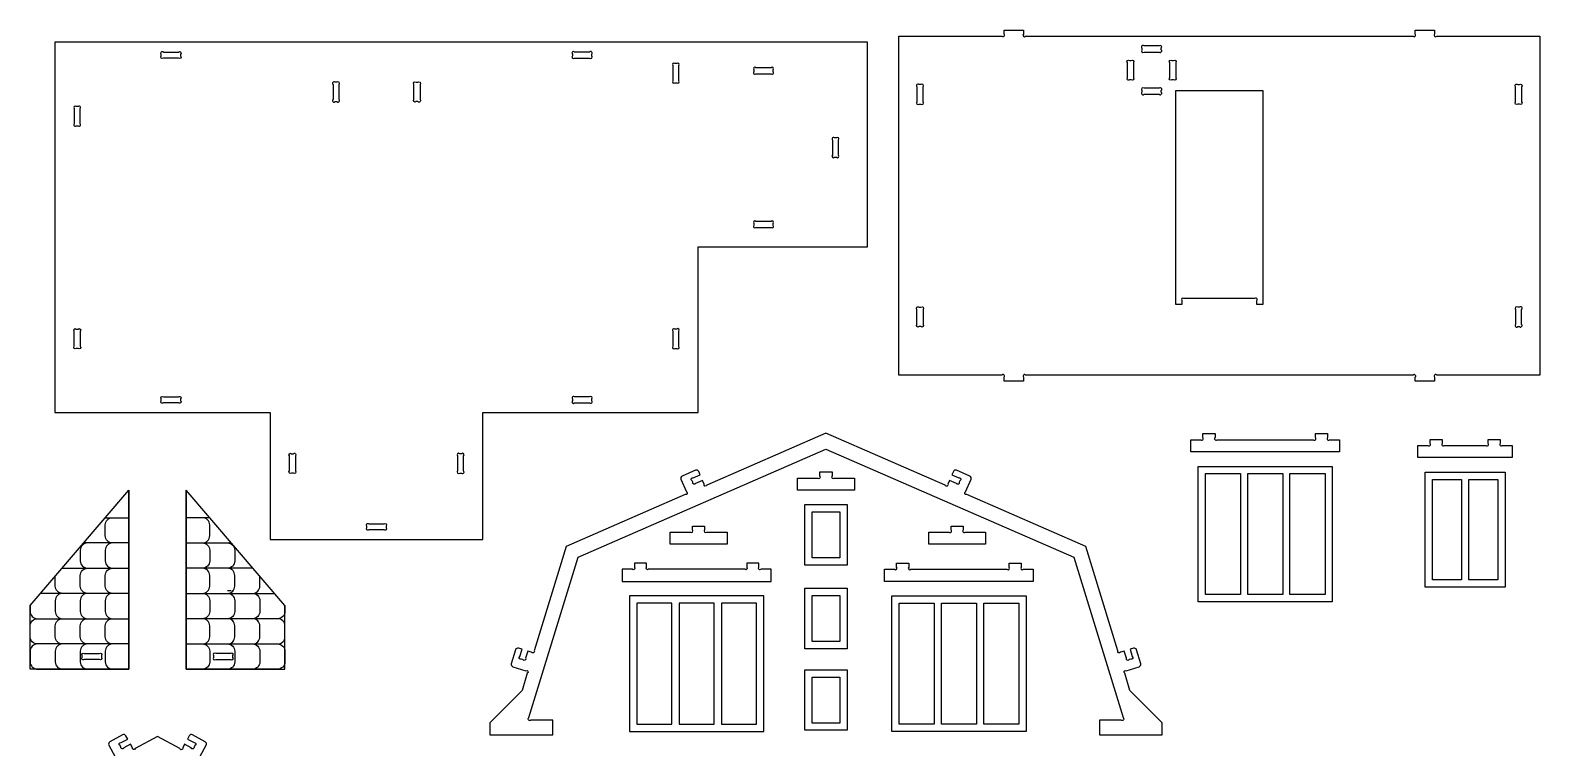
# Model space of a CAD drawing. Extents: x 73.4 to 121.7, y 2004.6 to 2045.3.
# Drawn here: x 73.41 to 104.59, y 2030.52 to 2045.34 of the extents above; entities that cross this region are included whole.
import ezdxf

# ---------------------------------------------------------------- set-up
doc = ezdxf.new("R2010")
doc.units = 0
doc.layers.add('LAYER1', color=18, linetype='CONTINUOUS')

msp = doc.modelspace()

# ---------------------------------------------------------------- linework, layer by layer
at = {"layer": 'LAYER1'}
for points in [[(91.351, 2045.21), (93.481, 2045.21, 1), (93.525, 2045.254), (93.525, 2045.335), (93.925, 2045.335), (93.925, 2045.254, 1), (93.969, 2045.21), (101.975, 2045.21, 1), (102.02, 2045.254), (102.02, 2045.335), (102.419, 2045.335), (102.419, 2045.254, 1), (102.464, 2045.21), (104.593, 2045.21), (104.593, 2038.215), (102.464, 2038.215, 1), (102.419, 2038.17), (102.419, 2038.09), (102.02, 2038.09), (102.02, 2038.17, 1), (101.975, 2038.215), (93.969, 2038.215, 1), (93.925, 2038.17), (93.925, 2038.09), (93.525, 2038.09), (93.525, 2038.17, 1), (93.481, 2038.215), (91.351, 2038.215)], [(96.373, 2044.966), (96.373, 2044.93, 1), (96.417, 2044.885), (96.729, 2044.885, 1), (96.773, 2044.93), (96.773, 2044.966, 1), (96.729, 2045.01), (96.417, 2045.01, 1)], [(76.157, 2044.885), (76.468, 2044.885, -1), (76.513, 2044.841), (76.513, 2044.804, -1), (76.468, 2044.76), (76.157, 2044.76, -1), (76.113, 2044.804), (76.113, 2044.841, -1)], [(84.607, 2044.841), (84.607, 2044.804, 1), (84.652, 2044.76), (84.963, 2044.76, 1), (85.007, 2044.804), (85.007, 2044.841, 1), (84.963, 2044.885), (84.652, 2044.885, 1)], [(96.198, 2044.666), (96.198, 2044.355, -1), (96.154, 2044.311), (96.118, 2044.311, -1), (96.073, 2044.355), (96.073, 2044.666, -1), (96.118, 2044.71), (96.154, 2044.71, -1)], [(97.073, 2044.666), (97.073, 2044.355, -1), (97.028, 2044.311), (96.992, 2044.311, -1), (96.948, 2044.355), (96.948, 2044.666, -1), (96.992, 2044.71), (97.028, 2044.71, -1)], [(86.681, 2044.603), (86.681, 2044.292, 1), (86.725, 2044.248), (86.762, 2044.248, 1), (86.806, 2044.292), (86.806, 2044.603, 1), (86.762, 2044.647), (86.725, 2044.647, 1)], [(88.355, 2044.516), (88.355, 2044.479, 1), (88.399, 2044.435), (88.71, 2044.435, 1), (88.755, 2044.479), (88.755, 2044.516, 1), (88.71, 2044.56), (88.399, 2044.56, 1)], [(79.661, 2044.216), (79.661, 2043.905, 1), (79.705, 2043.86), (79.741, 2043.86, 1), (79.785, 2043.905), (79.785, 2044.216, 1), (79.741, 2044.26), (79.705, 2044.26, 1)], [(81.459, 2044.216), (81.459, 2043.905, -1), (81.415, 2043.86), (81.379, 2043.86, -1), (81.334, 2043.905), (81.334, 2044.216, -1), (81.379, 2044.26), (81.415, 2044.26, -1)], [(91.726, 2044.167), (91.726, 2043.855, 1), (91.77, 2043.811), (91.807, 2043.811, 1), (91.851, 2043.855), (91.851, 2044.167, 1), (91.807, 2044.211), (91.77, 2044.211, 1)], [(96.373, 2044.092), (96.373, 2044.055, 1), (96.417, 2044.011), (96.729, 2044.011, 1), (96.773, 2044.055), (96.773, 2044.092, 1), (96.729, 2044.136), (96.417, 2044.136, 1)], [(98.747, 2039.67), (98.747, 2039.751, 1), (98.702, 2039.795), (97.242, 2039.795, 1), (97.198, 2039.751), (97.198, 2039.67), (97.073, 2039.67), (97.073, 2044.092), (98.872, 2044.092), (98.872, 2039.67)], [(104.218, 2044.167), (104.218, 2043.855, -1), (104.174, 2043.811), (104.137, 2043.811, -1), (104.093, 2043.855), (104.093, 2044.167, -1), (104.137, 2044.211), (104.174, 2044.211, -1)], [(74.314, 2043.716), (74.314, 2043.405, 1), (74.358, 2043.361), (74.395, 2043.361, 1), (74.439, 2043.405), (74.439, 2043.716, 1), (74.395, 2043.761), (74.358, 2043.761, 1)], [(89.979, 2043.067), (89.979, 2042.755, 1), (90.023, 2042.711), (90.06, 2042.711, 1), (90.104, 2042.755), (90.104, 2043.067, 1), (90.06, 2043.111), (90.023, 2043.111, 1)], [(88.355, 2041.343), (88.355, 2041.306, 1), (88.399, 2041.262), (88.71, 2041.262, 1), (88.755, 2041.306), (88.755, 2041.343, 1), (88.71, 2041.387), (88.399, 2041.387, 1)], [(91.77, 2039.614), (91.807, 2039.614, -1), (91.851, 2039.569), (91.851, 2039.258, -1), (91.807, 2039.214), (91.77, 2039.214, -1), (91.726, 2039.258), (91.726, 2039.569, -1)], [(104.093, 2039.569), (104.093, 2039.258, 1), (104.137, 2039.214), (104.174, 2039.214, 1), (104.218, 2039.258), (104.218, 2039.569, 1), (104.174, 2039.614), (104.137, 2039.614, 1)], [(74.358, 2039.163), (74.395, 2039.163, -1), (74.439, 2039.119), (74.439, 2038.808, -1), (74.395, 2038.764), (74.358, 2038.764, -1), (74.314, 2038.808), (74.314, 2039.119, -1)], [(86.681, 2039.119), (86.681, 2038.808, 1), (86.725, 2038.764), (86.762, 2038.764, 1), (86.806, 2038.808), (86.806, 2039.119, 1), (86.762, 2039.163), (86.725, 2039.163, 1)], [(76.157, 2037.764), (76.468, 2037.764, -1), (76.513, 2037.72), (76.513, 2037.684, -1), (76.468, 2037.639), (76.157, 2037.639, -1), (76.113, 2037.684), (76.113, 2037.72, -1)], [(84.607, 2037.72), (84.607, 2037.684, 1), (84.652, 2037.639), (84.963, 2037.639, 1), (85.007, 2037.684), (85.007, 2037.72, 1), (84.963, 2037.764), (84.652, 2037.764, 1)], [(96.792, 2031.036), (96.126, 2031.702), (96.018, 2032.055, -1), (96.047, 2032.11), (96.315, 2032.192, 0.414214), (96.349, 2032.254), (96.261, 2032.541, 0.414214), (96.198, 2032.574), (96.127, 2032.552), (96.172, 2032.403, -1), (96.143, 2032.348), (96.108, 2032.338, -1), (96.053, 2032.367), (96.007, 2032.516), (95.93, 2032.492, -1), (95.875, 2032.521), (95.214, 2034.677), (92.754, 2035.747, -1), (92.731, 2035.805), (92.843, 2036.062, 0.414214), (92.817, 2036.128), (92.542, 2036.247, 0.414214), (92.477, 2036.221), (92.447, 2036.153), (92.589, 2036.091, -1), (92.612, 2036.032), (92.598, 2035.999, -1), (92.54, 2035.976), (92.397, 2036.038), (92.365, 2035.964, -1), (92.306, 2035.941), (89.846, 2037.011), (87.387, 2035.941, -1), (87.328, 2035.964), (87.296, 2036.038), (87.153, 2035.976, -1), (87.095, 2035.999), (87.081, 2036.032, -1), (87.104, 2036.091), (87.246, 2036.153), (87.216, 2036.221, 0.414214), (87.151, 2036.247), (86.876, 2036.128, 0.414214), (86.85, 2036.062), (86.962, 2035.805, -1), (86.939, 2035.747), (84.479, 2034.677), (83.818, 2032.521, -1), (83.763, 2032.492), (83.686, 2032.516), (83.64, 2032.367, -1), (83.585, 2032.338), (83.55, 2032.348, -1), (83.521, 2032.403), (83.566, 2032.552), (83.495, 2032.574, 0.414214), (83.432, 2032.541), (83.344, 2032.254, 0.414214), (83.378, 2032.192), (83.646, 2032.11, -1), (83.675, 2032.055), (83.567, 2031.702), (82.901, 2031.036), (82.901, 2030.786), (84.2, 2030.786), (84.2, 2031.086), (83.751, 2031.086, -1), (83.709, 2031.143), (84.725, 2034.457), (89.846, 2036.684), (94.968, 2034.457), (95.984, 2031.143, -1), (95.941, 2031.086), (95.493, 2031.086), (95.493, 2030.786), (96.792, 2030.786)], [(97.883, 2037.004), (97.883, 2036.923, 1), (97.927, 2036.879), (99.912, 2036.879, 1), (99.957, 2036.923), (99.957, 2037.004), (100.207, 2037.004), (100.207, 2036.923, 1), (100.251, 2036.879), (100.456, 2036.879), (100.456, 2036.629), (97.383, 2036.629), (97.383, 2036.879), (97.589, 2036.879, 1), (97.633, 2036.923), (97.633, 2037.004)], [(102.574, 2036.883), (102.574, 2036.803, 1), (102.619, 2036.758), (103.48, 2036.758, 1), (103.524, 2036.803), (103.524, 2036.883), (103.774, 2036.883), (103.774, 2036.803, 1), (103.818, 2036.758), (104.024, 2036.758), (104.024, 2036.509), (102.075, 2036.509), (102.075, 2036.758), (102.28, 2036.758, 1), (102.325, 2036.803), (102.325, 2036.883)], [(78.886, 2036.546), (78.886, 2036.235, -1), (78.842, 2036.19), (78.805, 2036.19, -1), (78.761, 2036.235), (78.761, 2036.546, -1), (78.805, 2036.59), (78.842, 2036.59, -1)], [(82.234, 2036.546), (82.234, 2036.235, 1), (82.278, 2036.19), (82.315, 2036.19, 1), (82.359, 2036.235), (82.359, 2036.546, 1), (82.315, 2036.59), (82.278, 2036.59, 1)], [(89.259, 2036.088), (89.677, 2036.088, 1), (89.722, 2036.132), (89.722, 2036.213), (89.971, 2036.213), (89.971, 2036.132, 1), (90.016, 2036.088), (90.434, 2036.088), (90.434, 2035.838), (89.259, 2035.838)], [(80.404, 2035.141), (80.716, 2035.141, -1), (80.76, 2035.097), (80.76, 2035.06, -1), (80.716, 2035.016), (80.404, 2035.016, -1), (80.36, 2035.06), (80.36, 2035.097, -1)], [(86.626, 2034.972), (87.044, 2034.972, 1), (87.089, 2035.017), (87.089, 2035.097), (87.338, 2035.097), (87.338, 2035.017, 1), (87.383, 2034.972), (87.801, 2034.972), (87.801, 2034.722), (86.626, 2034.722)], [(91.968, 2034.972), (92.386, 2034.972, 1), (92.43, 2035.017), (92.43, 2035.097), (92.68, 2035.097), (92.68, 2035.017, 1), (92.724, 2034.972), (93.142, 2034.972), (93.142, 2034.722), (91.968, 2034.722)], [(88.211, 2034.328), (88.211, 2034.248, -1), (88.166, 2034.204), (86.181, 2034.204, -1), (86.137, 2034.248), (86.137, 2034.328), (85.887, 2034.328), (85.887, 2034.248, -1), (85.843, 2034.204), (85.637, 2034.204), (85.637, 2033.954), (88.71, 2033.954), (88.71, 2034.204), (88.505, 2034.204, -1), (88.46, 2034.248), (88.46, 2034.328)], [(91.555, 2034.328), (91.555, 2034.248, 1), (91.599, 2034.204), (93.584, 2034.204, 1), (93.629, 2034.248), (93.629, 2034.328), (93.879, 2034.328), (93.879, 2034.248, 1), (93.923, 2034.204), (94.128, 2034.204), (94.128, 2033.954), (91.055, 2033.954), (91.055, 2034.204), (91.261, 2034.204, 1), (91.305, 2034.248), (91.305, 2034.328)], [(74.523, 2032.465), (74.834, 2032.465, -1), (74.878, 2032.421), (74.878, 2032.384, -1), (74.834, 2032.34), (74.523, 2032.34, -1), (74.478, 2032.384), (74.478, 2032.421, -1)], [(77.194, 2032.421), (77.194, 2032.384, 1), (77.238, 2032.34), (77.549, 2032.34, 1), (77.594, 2032.384), (77.594, 2032.421, 1), (77.549, 2032.465), (77.238, 2032.465, 1)]]:
    msp.add_lwpolyline(points, format="xyb", close=True, dxfattribs=at)
for points in [[(90.703, 2045.085), (73.914, 2045.085), (73.914, 2037.44), (78.361, 2037.44), (78.361, 2034.816), (82.759, 2034.816), (82.759, 2037.44), (87.206, 2037.44), (87.206, 2040.862), (90.703, 2040.862)], [(100.306, 2033.531), (97.533, 2033.531), (97.533, 2036.329), (100.306, 2036.329)], [(98.408, 2033.681), (97.683, 2033.681), (97.683, 2036.179), (98.408, 2036.179)], [(99.282, 2033.681), (98.558, 2033.681), (98.558, 2036.179), (99.282, 2036.179)], [(99.432, 2036.179), (100.157, 2036.179), (100.157, 2033.681), (99.432, 2033.681)], [(103.874, 2033.835), (102.225, 2033.835), (102.225, 2036.209), (103.874, 2036.209)], [(102.974, 2033.985), (102.375, 2033.985), (102.375, 2036.059), (102.974, 2036.059)], [(103.124, 2036.059), (103.724, 2036.059), (103.724, 2033.985), (103.124, 2033.985)], [(90.284, 2034.289), (89.409, 2034.289), (89.409, 2035.538), (90.284, 2035.538)], [(89.559, 2035.388), (90.134, 2035.388), (90.134, 2034.439), (89.559, 2034.439)], [(90.284, 2032.561), (89.409, 2032.561), (89.409, 2033.811), (90.284, 2033.811)], [(85.787, 2030.856), (88.56, 2030.856), (88.56, 2033.654), (85.787, 2033.654)], [(86.662, 2033.504), (85.937, 2033.504), (85.937, 2031.006), (86.662, 2031.006)], [(86.811, 2031.006), (87.536, 2031.006), (87.536, 2033.504), (86.811, 2033.504)], [(87.686, 2031.006), (88.41, 2031.006), (88.41, 2033.504), (87.686, 2033.504)], [(89.559, 2033.661), (90.134, 2033.661), (90.134, 2032.711), (89.559, 2032.711)], [(93.978, 2030.856), (91.205, 2030.856), (91.205, 2033.654), (93.978, 2033.654)], [(92.08, 2031.006), (91.355, 2031.006), (91.355, 2033.504), (92.08, 2033.504)], [(92.954, 2031.006), (92.23, 2031.006), (92.23, 2033.504), (92.954, 2033.504)], [(93.104, 2033.504), (93.829, 2033.504), (93.829, 2031.006), (93.104, 2031.006)], [(90.284, 2030.879), (89.409, 2030.879), (89.409, 2032.129), (90.284, 2032.129)], [(89.559, 2031.979), (90.134, 2031.979), (90.134, 2031.029), (89.559, 2031.029)]]:
    msp.add_lwpolyline(points, close=True, dxfattribs=at)
for points in [[(75.445, 2032.14), (73.405, 2032.14), (73.405, 2033.458), (75.445, 2035.835), (75.444, 2032.14)], [(75.445, 2032.14), (75.445, 2035.835)], [(76.627, 2032.14), (76.627, 2035.835)], [(76.627, 2032.14), (78.667, 2032.14), (78.667, 2033.458), (76.627, 2035.835), (76.628, 2032.14)], [(74.959, 2035.269), (75.107, 2035.269)], [(77.112, 2035.269), (76.965, 2035.269)], [(74.589, 2034.748), (74.512, 2034.748)], [(74.589, 2034.748), (74.512, 2034.748)], [(74.065, 2034.226), (74.072, 2034.226)], [(74.065, 2034.226), (74.072, 2034.226)], [(78.007, 2034.226), (78, 2034.226)], [(78.007, 2034.226), (78, 2034.226)], [(77.483, 2033.767), (77.56, 2033.767)], [(77.483, 2033.767), (77.56, 2033.767)], [(74.072, 2033.705), (73.617, 2033.705)], [(74.072, 2033.705), (73.617, 2033.705)], [(78, 2033.705), (78.455, 2033.705)], [(78, 2033.705), (78.455, 2033.705)]]:
    msp.add_lwpolyline(points, dxfattribs=at)
for points in [[(75.445, 2034.748), (75.107, 2034.748, -0.414214), (74.957, 2034.898), (74.957, 2035.119, -0.414214), (75.107, 2035.269), (75.445, 2035.269)], [(76.627, 2034.748), (76.965, 2034.748, 0.414214), (77.115, 2034.898), (77.115, 2035.119, 0.414214), (76.965, 2035.269), (76.627, 2035.269)], [(75.107, 2034.748), (74.589, 2034.748, 0.414214), (74.439, 2034.598), (74.439, 2034.376, 0.414214), (74.589, 2034.226), (75.107, 2034.226)], [(75.107, 2034.748), (74.589, 2034.748, -0.112166), (74.525, 2034.762)], [(75.445, 2034.748), (75.107, 2034.748, 0.414214), (74.957, 2034.598), (74.957, 2034.376, 0.414214), (75.107, 2034.226), (75.445, 2034.226)], [(76.627, 2034.748), (76.965, 2034.748, -0.414214), (77.115, 2034.598), (77.115, 2034.376, -0.414214), (76.965, 2034.226), (76.627, 2034.226)], [(76.965, 2034.748), (77.483, 2034.748, 0.112166), (77.547, 2034.762)], [(76.965, 2034.748), (77.483, 2034.748, -0.414214), (77.632, 2034.598), (77.632, 2034.376, -0.414214), (77.483, 2034.226), (76.965, 2034.226)], [(74.064, 2034.226, -0.013073), (74.072, 2034.226), (74.589, 2034.226)], [(74.065, 2034.226, 0.012511), (74.072, 2034.226), (74.589, 2034.226)], [(75.107, 2033.705), (74.589, 2033.705, -0.414214), (74.439, 2033.855), (74.439, 2034.076, -0.414214), (74.589, 2034.226), (75.107, 2034.226)], [(75.444, 2033.705), (75.107, 2033.705, -0.414214), (74.957, 2033.855), (74.957, 2034.076, -0.414214), (75.107, 2034.226), (75.445, 2034.226)], [(76.627, 2033.705), (76.965, 2033.705, 0.414214), (77.115, 2033.855), (77.115, 2034.076, 0.414214), (76.965, 2034.226), (76.627, 2034.226)], [(76.965, 2033.705), (77.483, 2033.705, 0.414214), (77.632, 2033.855), (77.632, 2034.076, 0.414214), (77.483, 2034.226), (76.965, 2034.226)], [(78.008, 2034.226, 0.013073), (78, 2034.226), (77.483, 2034.226)], [(78.007, 2034.226, -0.012511), (78, 2034.226), (77.483, 2034.226)], [(74.589, 2033.705), (74.072, 2033.705, -0.414214), (73.922, 2033.855), (73.922, 2034.06)], [(77.483, 2033.705), (78, 2033.705, 0.414214), (78.15, 2033.855), (78.15, 2034.06)], [(73.405, 2033.458), (73.405, 2033.333, 0.414214), (73.555, 2033.183), (74.072, 2033.183)], [(74.589, 2033.705), (74.072, 2033.705, 0.414214), (73.922, 2033.555), (73.922, 2033.333, 0.414214), (74.072, 2033.183), (74.589, 2033.183)], [(75.107, 2033.705), (74.589, 2033.705, 0.414214), (74.439, 2033.555), (74.439, 2033.333, 0.414214), (74.589, 2033.183), (75.107, 2033.183)], [(75.444, 2033.705), (75.107, 2033.705, 0.414214), (74.957, 2033.555), (74.957, 2033.333, 0.414214), (75.107, 2033.183), (75.444, 2033.183)], [(76.627, 2033.705), (76.965, 2033.705, -0.414214), (77.115, 2033.555), (77.115, 2033.333, -0.414214), (76.965, 2033.183), (76.628, 2033.183)], [(76.965, 2033.705), (77.483, 2033.705, -0.414214), (77.632, 2033.555), (77.632, 2033.333, -0.414214), (77.483, 2033.183), (76.965, 2033.183)], [(77.483, 2033.705), (78, 2033.705, -0.414214), (78.15, 2033.555), (78.15, 2033.333, -0.414214), (78, 2033.183), (77.483, 2033.183)], [(78.667, 2033.458), (78.667, 2033.333, -0.414214), (78.517, 2033.183), (78, 2033.183)], [(74.072, 2032.662), (73.555, 2032.662, -0.414214), (73.405, 2032.812), (73.405, 2033.033, -0.414214), (73.555, 2033.183), (74.072, 2033.183)], [(74.138, 2032.662), (74.072, 2032.662, -0.414214), (73.922, 2032.812), (73.922, 2033.033, -0.414214), (74.072, 2033.183), (74.589, 2033.183)], [(75.107, 2032.662), (74.589, 2032.662, -0.414214), (74.439, 2032.812), (74.439, 2033.033, -0.414214), (74.589, 2033.183), (75.107, 2033.183)], [(75.444, 2032.662), (75.107, 2032.662, -0.414214), (74.957, 2032.812), (74.957, 2033.033, -0.414214), (75.107, 2033.183), (75.444, 2033.183)], [(76.628, 2032.662), (76.965, 2032.662, 0.414214), (77.115, 2032.812), (77.115, 2033.033, 0.414214), (76.965, 2033.183), (76.628, 2033.183)], [(76.965, 2032.662), (77.483, 2032.662, 0.414214), (77.632, 2032.812), (77.632, 2033.033, 0.414214), (77.483, 2033.183), (76.965, 2033.183)], [(77.934, 2032.662), (78, 2032.662, 0.414214), (78.15, 2032.812), (78.15, 2033.033, 0.414214), (78, 2033.183), (77.483, 2033.183)], [(78, 2032.662), (78.517, 2032.662, 0.414214), (78.667, 2032.812), (78.667, 2033.033, 0.414214), (78.517, 2033.183), (78, 2033.183)], [(74.072, 2032.662), (73.555, 2032.662, 0.414214), (73.405, 2032.512), (73.405, 2032.29, 0.414214), (73.555, 2032.14), (74.072, 2032.14)], [(74.589, 2032.662), (74.072, 2032.662, 0.414214), (73.922, 2032.512), (73.922, 2032.29, 0.414214), (74.072, 2032.14), (74.589, 2032.14)], [(75.107, 2032.662), (74.589, 2032.662, 0.414214), (74.439, 2032.512), (74.439, 2032.29, 0.414214), (74.589, 2032.14), (75.107, 2032.14)], [(75.444, 2032.662), (75.107, 2032.662, 0.414214), (74.957, 2032.512), (74.957, 2032.29, 0.414214), (75.107, 2032.14), (75.444, 2032.14)], [(76.628, 2032.662), (76.965, 2032.662, -0.414214), (77.115, 2032.512), (77.115, 2032.29, -0.414214), (76.965, 2032.14), (76.628, 2032.14)], [(76.965, 2032.662), (77.483, 2032.662, -0.414214), (77.632, 2032.512), (77.632, 2032.29, -0.414214), (77.483, 2032.14), (76.965, 2032.14)], [(77.483, 2032.662), (78, 2032.662, -0.414214), (78.15, 2032.512), (78.15, 2032.29, -0.414214), (78, 2032.14), (77.483, 2032.14)], [(78, 2032.662), (78.517, 2032.662, -0.414214), (78.667, 2032.512), (78.667, 2032.29, -0.414214), (78.517, 2032.14), (78, 2032.14)], [(76.907, 2030.328), (77.041, 2030.574, 0.414214), (77.02, 2030.642), (76.757, 2030.785, 0.414214), (76.689, 2030.764), (76.653, 2030.698), (76.79, 2030.625, -1), (76.808, 2030.565), (76.791, 2030.533, -1), (76.731, 2030.515), (76.594, 2030.589), (76.556, 2030.518, -1), (76.496, 2030.5), (76.036, 2030.748), (75.576, 2030.5, -1), (75.516, 2030.518), (75.478, 2030.589), (75.341, 2030.515, -1), (75.281, 2030.533), (75.264, 2030.565, -1), (75.282, 2030.625), (75.419, 2030.698), (75.383, 2030.764, 0.414214), (75.315, 2030.785), (75.051, 2030.642, 0.414214), (75.031, 2030.574), (75.164, 2030.328, -1)]]:
    msp.add_lwpolyline(points, format="xyb", dxfattribs=at)

doc.saveas('drawing.dxf')
